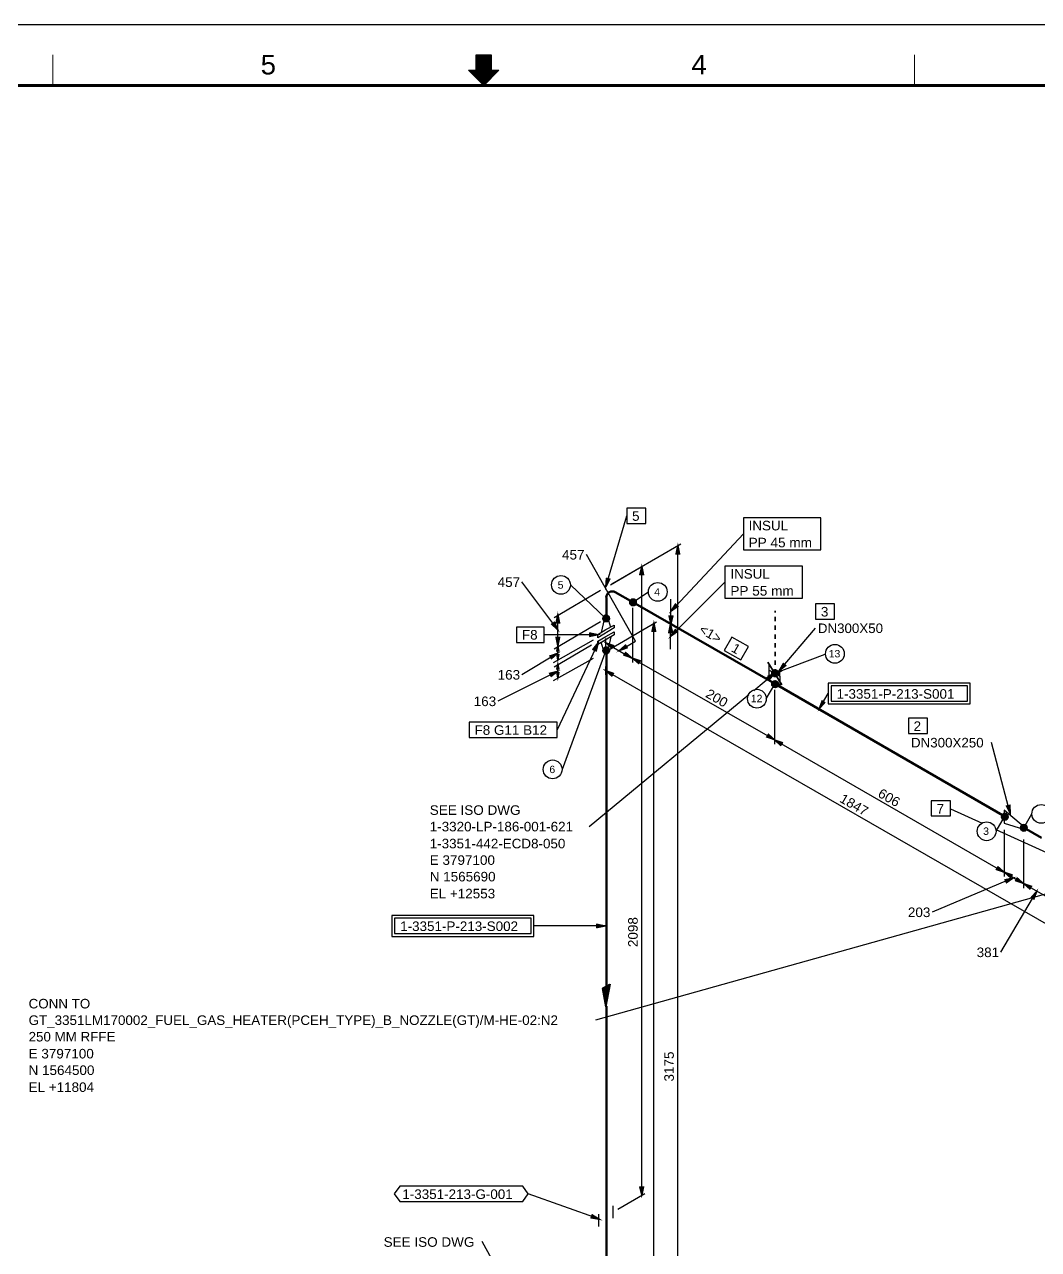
# Model space of a CAD drawing. Header units: inches. Extents: x 0 to 841, y 0 to 594.
# Drawn here: x 325.5 to 558.5, y 312.4 to 594 of the extents above; entities that cross this region are included whole.
import ezdxf
from ezdxf.enums import TextEntityAlignment as Align

# ---------------------------------------------------------------- set-up
doc = ezdxf.new("R2010")
doc.units = ezdxf.units.IN
doc.header["$MEASUREMENT"] = 0
for name, color, linetype in [('BG Border', 7, 'Continuous'), ('DIMLINES', 7, 'Continuous'), ('DIMTEXT', 7, 'Continuous'), ('FITTINGS', 7, 'Continuous'), ('ISOTEXT', 7, 'Continuous'), ('NOZZLES', 7, 'Continuous'), ('PIPE', 7, 'Continuous'), ('WELDS', 7, 'Continuous')]:
    doc.layers.add(name, color=color, linetype=linetype)
doc.styles.add('Arial', font='arial.ttf')

msp = doc.modelspace()

# ---------------------------------------------------------------- hatches: boundary and pattern name
at = {"layer": 'DIMLINES', "linetype": 'Continuous'}
for points in [[(476.04, 472.28), (475.64, 474.2), (475.24, 472.28)], [(467.72, 467.48), (467.32, 469.4), (466.92, 467.48)], [(475.08, 460.76), (474.04, 459.08), (475.64, 460.2)], [(446.6, 456.12), (448.04, 454.84), (447.24, 456.6)], [(448.44, 456.44), (448.04, 458.36), (447.64, 456.44)], [(470.52, 454.52), (470.12, 456.44), (469.72, 454.52)], [(473.64, 458.04), (474.04, 456.12), (474.44, 458.04)], [(474.36, 454.2), (473.96, 456.12), (473.56, 454.2)], [(475.08, 454.92), (473.96, 453.32), (475.56, 454.44)], [(447.64, 453.08), (448.04, 451.16), (448.44, 453.08)], [(448.28, 449.96), (448.04, 451.16), (447.8, 449.96)], [(460.84, 451.24), (459, 451.88), (460.44, 450.6)], [(463.56, 451.32), (462.12, 450.04), (463.96, 450.68)], [(446.6, 448.2), (448.04, 449.48), (446.2, 448.84)], [(447.8, 449.16), (448.04, 447.96), (448.28, 449.16)], [(463.24, 449), (465.08, 448.36), (463.64, 449.64)], [(467, 447.72), (465.16, 448.36), (466.6, 447.08)], [(446.52, 444.12), (448.04, 445.32), (446.12, 444.84)], [(448.28, 445.8), (448.04, 447), (447.8, 445.8)], [(447.8, 445), (448.04, 443.8), (448.28, 445)], [(460.84, 444.84), (459, 445.48), (460.44, 444.2)], [(496.04, 430.2), (497.88, 429.56), (496.44, 430.84)], [(499.64, 428.92), (497.8, 429.56), (499.24, 428.28)], [(548.84, 399.72), (550.68, 399.08), (549.24, 400.36)], [(552.44, 398.52), (550.6, 399.16), (552.04, 397.88)], [(551.16, 396.68), (552.76, 397.8), (550.84, 397.4)], [(553.24, 397.16), (555.08, 396.52), (553.64, 397.8)], [(556.92, 395.88), (555.08, 396.52), (556.52, 395.24)], [(557.48, 392.92), (558.12, 394.76), (556.84, 393.32)], [(466.92, 326.76), (467.32, 324.84), (467.72, 326.76)]]:
    msp.add_hatch(color=2, dxfattribs=at).paths.add_polyline_path(points)
at = {"layer": 'DIMLINES', "linetype": 'ByBlock'}
h = msp.add_hatch(dxfattribs=at)
h.set_pattern_fill('LINE', scale=25.4, style=0)
h.paths.add_polyline_path([(476.04, 472.28), (475.64, 474.2), (475.24, 472.28)])
h = msp.add_hatch(dxfattribs=at)
h.set_pattern_fill('LINE', scale=25.4, style=0)
h.paths.add_polyline_path([(467.72, 467.48), (467.32, 469.4), (466.92, 467.48)])
h = msp.add_hatch(dxfattribs=at)
h.set_pattern_fill('LINE', scale=25.4, style=0)
h.paths.add_polyline_path([(475.08, 460.76), (474.04, 459.08), (475.64, 460.2)])
h = msp.add_hatch(dxfattribs=at)
h.set_pattern_fill('LINE', scale=25.4, style=0)
h.paths.add_polyline_path([(446.6, 456.12), (448.04, 454.84), (447.24, 456.6)])
h = msp.add_hatch(dxfattribs=at)
h.set_pattern_fill('LINE', scale=25.4, style=0)
h.paths.add_polyline_path([(448.44, 456.44), (448.04, 458.36), (447.64, 456.44)])
h = msp.add_hatch(dxfattribs=at)
h.set_pattern_fill('LINE', scale=25.4, style=0)
h.paths.add_polyline_path([(470.52, 454.52), (470.12, 456.44), (469.72, 454.52)])
h = msp.add_hatch(dxfattribs=at)
h.set_pattern_fill('LINE', scale=25.4, style=0)
h.paths.add_polyline_path([(473.64, 458.04), (474.04, 456.12), (474.44, 458.04)])
h = msp.add_hatch(dxfattribs=at)
h.set_pattern_fill('LINE', scale=25.4, style=0)
h.paths.add_polyline_path([(474.36, 454.2), (473.96, 456.12), (473.56, 454.2)])
h = msp.add_hatch(dxfattribs=at)
h.set_pattern_fill('LINE', scale=25.4, style=0)
h.paths.add_polyline_path([(475.08, 454.92), (473.96, 453.32), (475.56, 454.44)])
h = msp.add_hatch(dxfattribs=at)
h.set_pattern_fill('LINE', scale=25.4, style=0)
h.paths.add_polyline_path([(447.64, 453.08), (448.04, 451.16), (448.44, 453.08)])
h = msp.add_hatch(dxfattribs=at)
h.set_pattern_fill('LINE', scale=25.4, style=0)
h.paths.add_polyline_path([(448.28, 449.96), (448.04, 451.16), (447.8, 449.96)])
h = msp.add_hatch(dxfattribs=at)
h.set_pattern_fill('LINE', scale=25.4, style=0)
h.paths.add_polyline_path([(460.84, 451.24), (459, 451.88), (460.44, 450.6)])
h = msp.add_hatch(dxfattribs=at)
h.set_pattern_fill('LINE', scale=25.4, style=0)
h.paths.add_polyline_path([(463.56, 451.32), (462.12, 450.04), (463.96, 450.68)])
h = msp.add_hatch(dxfattribs=at)
h.set_pattern_fill('LINE', scale=25.4, style=0)
h.paths.add_polyline_path([(446.6, 448.2), (448.04, 449.48), (446.2, 448.84)])
h = msp.add_hatch(dxfattribs=at)
h.set_pattern_fill('LINE', scale=25.4, style=0)
h.paths.add_polyline_path([(447.8, 449.16), (448.04, 447.96), (448.28, 449.16)])
h = msp.add_hatch(dxfattribs=at)
h.set_pattern_fill('LINE', scale=25.4, style=0)
h.paths.add_polyline_path([(463.24, 449), (465.08, 448.36), (463.64, 449.64)])
h = msp.add_hatch(dxfattribs=at)
h.set_pattern_fill('LINE', scale=25.4, style=0)
h.paths.add_polyline_path([(467, 447.72), (465.16, 448.36), (466.6, 447.08)])
h = msp.add_hatch(dxfattribs=at)
h.set_pattern_fill('LINE', scale=25.4, style=0)
h.paths.add_polyline_path([(446.52, 444.12), (448.04, 445.32), (446.12, 444.84)])
h = msp.add_hatch(dxfattribs=at)
h.set_pattern_fill('LINE', scale=25.4, style=0)
h.paths.add_polyline_path([(448.28, 445.8), (448.04, 447), (447.8, 445.8)])
h = msp.add_hatch(dxfattribs=at)
h.set_pattern_fill('LINE', scale=25.4, style=0)
h.paths.add_polyline_path([(447.8, 445), (448.04, 443.8), (448.28, 445)])
h = msp.add_hatch(dxfattribs=at)
h.set_pattern_fill('LINE', scale=25.4, style=0)
h.paths.add_polyline_path([(460.84, 444.84), (459, 445.48), (460.44, 444.2)])
h = msp.add_hatch(dxfattribs=at)
h.set_pattern_fill('LINE', scale=25.4, style=0)
h.paths.add_polyline_path([(496.04, 430.2), (497.88, 429.56), (496.44, 430.84)])
h = msp.add_hatch(dxfattribs=at)
h.set_pattern_fill('LINE', scale=25.4, style=0)
h.paths.add_polyline_path([(499.64, 428.92), (497.8, 429.56), (499.24, 428.28)])
h = msp.add_hatch(dxfattribs=at)
h.set_pattern_fill('LINE', scale=25.4, style=0)
h.paths.add_polyline_path([(548.84, 399.72), (550.68, 399.08), (549.24, 400.36)])
h = msp.add_hatch(dxfattribs=at)
h.set_pattern_fill('LINE', scale=25.4, style=0)
h.paths.add_polyline_path([(552.44, 398.52), (550.6, 399.16), (552.04, 397.88)])
h = msp.add_hatch(dxfattribs=at)
h.set_pattern_fill('LINE', scale=25.4, style=0)
h.paths.add_polyline_path([(551.16, 396.68), (552.76, 397.8), (550.84, 397.4)])
h = msp.add_hatch(dxfattribs=at)
h.set_pattern_fill('LINE', scale=25.4, style=0)
h.paths.add_polyline_path([(553.24, 397.16), (555.08, 396.52), (553.64, 397.8)])
h = msp.add_hatch(dxfattribs=at)
h.set_pattern_fill('LINE', scale=25.4, style=0)
h.paths.add_polyline_path([(556.92, 395.88), (555.08, 396.52), (556.52, 395.24)])
h = msp.add_hatch(dxfattribs=at)
h.set_pattern_fill('LINE', scale=25.4, style=0)
h.paths.add_polyline_path([(557.48, 392.92), (558.12, 394.76), (556.84, 393.32)])
h = msp.add_hatch(dxfattribs=at)
h.set_pattern_fill('LINE', scale=25.4, style=0)
h.paths.add_polyline_path([(466.92, 326.76), (467.32, 324.84), (467.72, 326.76)])
at = {"layer": 'ISOTEXT', "linetype": 'Continuous'}
for points in [[(459.24, 466.68), (459.08, 464.76), (459.96, 466.52)], [(455.4, 453.32), (457.32, 453.72), (455.4, 454.12)], [(456.84, 449.96), (457.32, 451.88), (456.12, 450.28)], [(499.88, 447.08), (498.92, 445.4), (500.44, 446.6)], [(496.6, 443.32), (497.8, 444.84), (496.12, 443.88)], [(508.76, 438.52), (508.12, 436.68), (509.4, 438.12)], [(551.16, 414.36), (552.04, 412.6), (551.96, 414.52)], [(457, 386.36), (458.92, 386.76), (457, 387.16)], [(455.72, 319.64), (457.64, 319.32), (455.96, 320.36)]]:
    msp.add_hatch(color=2, dxfattribs=at).paths.add_polyline_path(points)
at = {"layer": 'ISOTEXT', "linetype": 'ByBlock'}
h = msp.add_hatch(dxfattribs=at)
h.set_pattern_fill('LINE', scale=25.4, style=0)
h.paths.add_polyline_path([(459.24, 466.68), (459.08, 464.76), (459.96, 466.52)])
h = msp.add_hatch(dxfattribs=at)
h.set_pattern_fill('LINE', scale=25.4, style=0)
h.paths.add_polyline_path([(455.4, 453.32), (457.32, 453.72), (455.4, 454.12)])
h = msp.add_hatch(dxfattribs=at)
h.set_pattern_fill('LINE', scale=25.4, style=0)
h.paths.add_polyline_path([(456.84, 449.96), (457.32, 451.88), (456.12, 450.28)])
h = msp.add_hatch(dxfattribs=at)
h.set_pattern_fill('LINE', scale=25.4, style=0)
h.paths.add_polyline_path([(499.88, 447.08), (498.92, 445.4), (500.44, 446.6)])
h = msp.add_hatch(dxfattribs=at)
h.set_pattern_fill('LINE', scale=25.4, style=0)
h.paths.add_polyline_path([(496.6, 443.32), (497.8, 444.84), (496.12, 443.88)])
h = msp.add_hatch(dxfattribs=at)
h.set_pattern_fill('LINE', scale=25.4, style=0)
h.paths.add_polyline_path([(508.76, 438.52), (508.12, 436.68), (509.4, 438.12)])
h = msp.add_hatch(dxfattribs=at)
h.set_pattern_fill('LINE', scale=25.4, style=0)
h.paths.add_polyline_path([(551.16, 414.36), (552.04, 412.6), (551.96, 414.52)])
h = msp.add_hatch(dxfattribs=at)
h.set_pattern_fill('LINE', scale=25.4, style=0)
h.paths.add_polyline_path([(457, 386.36), (458.92, 386.76), (457, 387.16)])
h = msp.add_hatch(dxfattribs=at)
h.set_pattern_fill('LINE', scale=25.4, style=0)
h.paths.add_polyline_path([(455.72, 319.64), (457.64, 319.32), (455.96, 320.36)])
at = {"layer": 'NOZZLES', "linetype": 'Continuous'}
h = msp.add_hatch(color=7, dxfattribs=at)
edge = h.paths.add_edge_path()
edge.add_arc((465.32, 461.16), 0.76, 0, 360)
at = {"layer": 'NOZZLES', "linetype": 'ByBlock'}
h = msp.add_hatch(dxfattribs=at)
h.set_pattern_fill('LINE', scale=25.4, style=0)
edge = h.paths.add_edge_path()
edge.add_arc((465.32, 461.16), 0.76, 0, 360)
at = {"layer": 'NOZZLES', "linetype": 'Continuous'}
h = msp.add_hatch(color=7, dxfattribs=at)
edge = h.paths.add_edge_path()
edge.add_arc((459.16, 457.48), 0.76, 0, 360)
at = {"layer": 'NOZZLES', "linetype": 'ByBlock'}
h = msp.add_hatch(dxfattribs=at)
h.set_pattern_fill('LINE', scale=25.4, style=0)
edge = h.paths.add_edge_path()
edge.add_arc((459.16, 457.48), 0.76, 0, 360)
at = {"layer": 'NOZZLES', "linetype": 'Continuous'}
h = msp.add_hatch(color=7, dxfattribs=at)
edge = h.paths.add_edge_path()
edge.add_arc((459.16, 450.12), 0.76, 0, 360)
at = {"layer": 'NOZZLES', "linetype": 'ByBlock'}
h = msp.add_hatch(dxfattribs=at)
h.set_pattern_fill('LINE', scale=25.4, style=0)
edge = h.paths.add_edge_path()
edge.add_arc((459.16, 450.12), 0.76, 0, 360)
at = {"layer": 'NOZZLES', "linetype": 'Continuous'}
h = msp.add_hatch(color=7, dxfattribs=at)
edge = h.paths.add_edge_path()
edge.add_arc((497.96, 444.84), 0.76, 0, 360)
at = {"layer": 'NOZZLES', "linetype": 'ByBlock'}
h = msp.add_hatch(dxfattribs=at)
h.set_pattern_fill('LINE', scale=25.4, style=0)
edge = h.paths.add_edge_path()
edge.add_arc((497.96, 444.84), 0.76, 0, 360)
at = {"layer": 'NOZZLES', "linetype": 'Continuous'}
h = msp.add_hatch(color=7, dxfattribs=at)
edge = h.paths.add_edge_path()
edge.add_arc((497.96, 442.36), 0.76, 0, 360)
at = {"layer": 'NOZZLES', "linetype": 'ByBlock'}
h = msp.add_hatch(dxfattribs=at)
h.set_pattern_fill('LINE', scale=25.4, style=0)
edge = h.paths.add_edge_path()
edge.add_arc((497.96, 442.36), 0.76, 0, 360)
at = {"layer": 'NOZZLES', "linetype": 'Continuous'}
h = msp.add_hatch(color=7, dxfattribs=at)
edge = h.paths.add_edge_path()
edge.add_arc((550.76, 411.88), 0.76, 0, 360)
at = {"layer": 'NOZZLES', "linetype": 'ByBlock'}
h = msp.add_hatch(dxfattribs=at)
h.set_pattern_fill('LINE', scale=25.4, style=0)
edge = h.paths.add_edge_path()
edge.add_arc((550.76, 411.88), 0.76, 0, 360)
at = {"layer": 'NOZZLES', "linetype": 'Continuous'}
h = msp.add_hatch(color=7, dxfattribs=at)
edge = h.paths.add_edge_path()
edge.add_arc((555.16, 409.32), 0.76, 0, 360)
at = {"layer": 'NOZZLES', "linetype": 'ByBlock'}
h = msp.add_hatch(dxfattribs=at)
h.set_pattern_fill('LINE', scale=25.4, style=0)
edge = h.paths.add_edge_path()
edge.add_arc((555.16, 409.32), 0.76, 0, 360)

# ---------------------------------------------------------------- linework, layer by layer
at = {"layer": 'BG Border', "color": 7, "linetype": 'Continuous', "lineweight": 25}
for p, q in [((0, 594), (841, 594)), ((429.25, 587.02), (432.75, 587.02)), ((429.25, 583.5), (429.25, 587.02)), ((432.75, 587.02), (432.75, 583.5)), ((431, 580), (427.5, 583.5)), ((427.5, 583.5), (429.25, 583.5)), ((434.5, 583.5), (431, 580)), ((432.75, 583.5), (434.5, 583.5))]:
    msp.add_line(p, q, dxfattribs=at)
at = {"layer": 'BG Border', "color": 7, "linetype": 'Continuous', "lineweight": 13}
for p, q in [((332, 580), (332, 587.02)), ((429.4, 581.6), (429.4, 587.02)), ((429.6, 581.4), (429.6, 587.02)), ((429.8, 581.2), (429.8, 587.02)), ((430, 581), (430, 587.02)), ((430.2, 580.8), (430.2, 587.02)), ((430.4, 580.6), (430.4, 587.02)), ((430.6, 580.4), (430.6, 587.02)), ((430.8, 580.2), (430.8, 587.02)), ((431, 580), (431, 587.02)), ((431.2, 580.2), (431.2, 587.02)), ((431.4, 580.4), (431.4, 587.02)), ((431.6, 580.6), (431.6, 587.02)), ((431.8, 580.8), (431.8, 587.02)), ((432, 581), (432, 587.02)), ((432.2, 581.2), (432.2, 587.02)), ((432.4, 581.4), (432.4, 587.02)), ((432.6, 581.6), (432.6, 587.02)), ((530, 580), (530, 587.02)), ((427.6, 583.4), (427.6, 583.5)), ((427.8, 583.2), (427.8, 583.5)), ((428, 583), (428, 583.5)), ((428.2, 582.8), (428.2, 583.5)), ((428.4, 582.6), (428.4, 583.5)), ((428.6, 582.4), (428.6, 583.5)), ((428.8, 582.2), (428.8, 583.5)), ((429, 582), (429, 583.5)), ((429.2, 581.8), (429.2, 583.5)), ((432.8, 581.8), (432.8, 583.5)), ((433, 582), (433, 583.5)), ((433.2, 582.2), (433.2, 583.5)), ((433.4, 582.4), (433.4, 583.5)), ((433.6, 582.6), (433.6, 583.5)), ((433.8, 582.8), (433.8, 583.5)), ((434, 583), (434, 583.5)), ((434.2, 583.2), (434.2, 583.5)), ((434.4, 583.4), (434.4, 583.5))]:
    msp.add_line(p, q, dxfattribs=at)
at = {"layer": 'BG Border', "color": 3, "linetype": 'Continuous', "lineweight": 120}
msp.add_line((35, 580), (827, 580), dxfattribs=at)
msp.add_lwpolyline([(827, 580), (35, 580), (35, 14), (827, 14)], close=True, dxfattribs=at)
at = {"layer": 'DIMLINES', "color": 2, "linetype": 'Continuous', "lineweight": 30}
for p, q in [((508.52, 480.6), (490.68, 480.6)), ((490.68, 480.6), (490.68, 473.24)), ((508.52, 473.24), (508.52, 480.6)), ((474.04, 459.08), (490.68, 476.92)), ((476.28, 474.52), (460.44, 465.32)), ((475.24, 472.28), (475.64, 474.2)), ((475.64, 474.2), (476.04, 472.28)), ((475.64, 212.76), (475.64, 474.2)), ((490.68, 473.24), (508.52, 473.24)), ((465.88, 452.2), (454.6, 472.12)), ((476.04, 472.28), (475.24, 472.28)), ((468.12, 469.8), (460.12, 465.08)), ((466.92, 467.48), (467.32, 469.4)), ((467.32, 469.4), (467.72, 467.48)), ((467.32, 324.84), (467.32, 469.4)), ((504.28, 469.48), (486.44, 469.48)), ((486.44, 469.48), (486.44, 462.12)), ((504.28, 462.12), (504.28, 469.48)), ((448.04, 454.84), (439.8, 465.88)), ((467.72, 467.48), (466.92, 467.48)), ((473.96, 453.32), (486.44, 465.8)), ((447.16, 457.64), (457.88, 463.96)), ((474.04, 456.12), (474.04, 461.88)), ((486.44, 462.12), (504.28, 462.12)), ((465.24, 447.32), (465.24, 459.88)), ((474.04, 459.08), (475.08, 460.76)), ((475.64, 460.2), (474.04, 459.08)), ((475.08, 460.76), (475.64, 460.2)), ((446.6, 456.12), (447.24, 456.6)), ((447.16, 450.44), (457.88, 456.76)), ((447.24, 456.6), (448.04, 454.84)), ((447.64, 456.44), (448.04, 458.36)), ((448.44, 456.44), (447.64, 456.44)), ((448.04, 458.36), (448.44, 456.44)), ((448.04, 451.16), (448.04, 458.36)), ((470.68, 456.6), (459.96, 450.28)), ((469.72, 454.52), (470.12, 456.44)), ((470.12, 456.44), (470.52, 454.52)), ((470.12, 267.24), (470.12, 456.44)), ((473.24, 456.52), (474.84, 455.64)), ((474.04, 456.12), (473.64, 458.04)), ((473.64, 458.04), (474.44, 458.04)), ((474.44, 458.04), (474.04, 456.12)), ((448.04, 454.84), (446.6, 456.12)), ((470.52, 454.52), (469.72, 454.52)), ((473.56, 454.2), (473.96, 456.12)), ((474.36, 454.2), (473.56, 454.2)), ((473.96, 456.12), (474.36, 454.2)), ((473.96, 450.36), (473.96, 456.12)), ((473.96, 453.32), (475.08, 454.92)), ((475.56, 454.44), (473.96, 453.32)), ((475.08, 454.92), (475.56, 454.44)), ((447.08, 447.32), (456.2, 452.52)), ((447.16, 446.36), (455.8, 451.4)), ((448.04, 451.16), (447.64, 453.08)), ((447.64, 453.08), (448.44, 453.08)), ((447.8, 449.96), (448.04, 451.16)), ((448.44, 453.08), (448.04, 451.16)), ((448.04, 451.16), (448.28, 449.96)), ((448.04, 447.96), (448.04, 451.16)), ((459, 451.88), (460.84, 451.24)), ((460.44, 450.6), (459, 451.88)), ((459, 451.88), (465.08, 448.36)), ((459.08, 450.92), (459.08, 452.84)), ((460.84, 451.24), (460.44, 450.6)), ((462.12, 450.04), (465.88, 452.2)), ((462.12, 450.04), (463.56, 451.32)), ((463.96, 450.68), (462.12, 450.04)), ((463.56, 451.32), (463.96, 450.68)), ((448.04, 449.48), (439.8, 444.52)), ((446.2, 448.84), (448.04, 449.48)), ((446.6, 448.2), (446.2, 448.84)), ((448.04, 449.48), (446.6, 448.2)), ((447.08, 443.16), (456.2, 448.36)), ((448.28, 449.96), (447.8, 449.96)), ((448.04, 447.96), (447.8, 449.16)), ((447.8, 449.16), (448.28, 449.16)), ((448.28, 449.16), (448.04, 447.96)), ((463.24, 449), (463.64, 449.64)), ((465.08, 448.36), (463.24, 449)), ((463.64, 449.64), (465.08, 448.36)), ((465.16, 448.36), (467, 447.72)), ((466.6, 447.08), (465.16, 448.36)), ((465.16, 448.36), (497.88, 429.56)), ((448.04, 445.32), (434.28, 438.44)), ((446.12, 444.84), (448.04, 445.32)), ((448.04, 445.32), (446.52, 444.12)), ((447.8, 445.8), (448.04, 447)), ((448.28, 445.8), (447.8, 445.8)), ((448.04, 443.8), (447.8, 445)), ((447.8, 445), (448.28, 445)), ((448.04, 447), (448.28, 445.8)), ((448.04, 443.8), (448.04, 447)), ((448.28, 445), (448.04, 443.8)), ((459, 445.48), (460.84, 444.84)), ((460.44, 444.2), (459, 445.48)), ((459, 445.48), (561.32, 386.6)), ((459.08, 444.52), (459.08, 446.44)), ((467, 447.72), (466.6, 447.08)), ((446.52, 444.12), (446.12, 444.84)), ((460.84, 444.84), (460.44, 444.2)), ((497.88, 428.52), (497.88, 441.08)), ((496.04, 430.2), (496.44, 430.84)), ((497.88, 429.56), (496.04, 430.2)), ((496.44, 430.84), (497.88, 429.56)), ((497.8, 429.56), (499.64, 428.92)), ((499.24, 428.28), (497.8, 429.56)), ((497.8, 429.56), (550.68, 399.08)), ((499.64, 428.92), (499.24, 428.28)), ((550.68, 398.12), (550.68, 408.84)), ((555.16, 395.48), (555.16, 406.6)), ((548.84, 399.72), (549.24, 400.36)), ((549.24, 400.36), (550.68, 399.08)), ((552.76, 397.8), (534.04, 389.96)), ((550.68, 399.08), (548.84, 399.72)), ((550.6, 399.16), (552.44, 398.52)), ((552.04, 397.88), (550.6, 399.16)), ((550.6, 399.16), (555.08, 396.52)), ((550.84, 397.4), (552.76, 397.8)), ((551.16, 396.68), (550.84, 397.4)), ((552.76, 397.8), (551.16, 396.68)), ((552.44, 398.52), (552.04, 397.88)), ((553.24, 397.16), (553.64, 397.8)), ((555.08, 396.52), (553.24, 397.16)), ((553.64, 397.8), (555.08, 396.52)), ((555.08, 396.52), (556.92, 395.88)), ((556.52, 395.24), (555.08, 396.52)), ((555.08, 396.52), (561.24, 393)), ((556.92, 395.88), (556.52, 395.24)), ((556.84, 393.32), (558.12, 394.76)), ((558.12, 394.76), (557.48, 392.92)), ((557.48, 392.92), (556.84, 393.32)), ((467.32, 324.84), (466.92, 326.76)), ((466.92, 326.76), (467.72, 326.76)), ((467.72, 326.76), (467.32, 324.84)), ((468.04, 325.16), (461.8, 321.56))]:
    msp.add_line(p, q, dxfattribs=at)
at = {"layer": 'DIMLINES', "color": 2, "linetype": 'Continuous', "lineweight": 30, "const_width": 0.3}
for points in [[(476.04, 472.28), (475.64, 474.2), (475.24, 472.28)], [(467.72, 467.48), (467.32, 469.4), (466.92, 467.48)], [(448.44, 456.44), (448.04, 458.36), (447.64, 456.44)], [(475.08, 460.76), (474.04, 459.08), (475.64, 460.2)], [(446.6, 456.12), (448.04, 454.84), (447.24, 456.6)], [(470.52, 454.52), (470.12, 456.44), (469.72, 454.52)], [(474.36, 454.2), (473.96, 456.12), (473.56, 454.2)], [(473.64, 458.04), (474.04, 456.12), (474.44, 458.04)], [(475.08, 454.92), (473.96, 453.32), (475.56, 454.44)], [(447.64, 453.08), (448.04, 451.16), (448.44, 453.08)], [(448.28, 449.96), (448.04, 451.16), (447.8, 449.96)], [(460.84, 451.24), (459, 451.88), (460.44, 450.6)], [(463.56, 451.32), (462.12, 450.04), (463.96, 450.68)], [(446.6, 448.2), (448.04, 449.48), (446.2, 448.84)], [(447.8, 449.16), (448.04, 447.96), (448.28, 449.16)], [(463.24, 449), (465.08, 448.36), (463.64, 449.64)], [(467, 447.72), (465.16, 448.36), (466.6, 447.08)], [(446.52, 444.12), (448.04, 445.32), (446.12, 444.84)], [(448.28, 445.8), (448.04, 447), (447.8, 445.8)], [(447.8, 445), (448.04, 443.8), (448.28, 445)], [(460.84, 444.84), (459, 445.48), (460.44, 444.2)], [(496.04, 430.2), (497.88, 429.56), (496.44, 430.84)], [(499.64, 428.92), (497.8, 429.56), (499.24, 428.28)], [(548.84, 399.72), (550.68, 399.08), (549.24, 400.36)], [(552.44, 398.52), (550.6, 399.16), (552.04, 397.88)], [(551.16, 396.68), (552.76, 397.8), (550.84, 397.4)], [(553.24, 397.16), (555.08, 396.52), (553.64, 397.8)], [(556.92, 395.88), (555.08, 396.52), (556.52, 395.24)], [(557.48, 392.92), (558.12, 394.76), (556.84, 393.32)], [(466.92, 326.76), (467.32, 324.84), (467.72, 326.76)]]:
    msp.add_lwpolyline(points, close=True, dxfattribs=at)
at = {"layer": 'FITTINGS', "color": 7, "linetype": 'Continuous', "lineweight": 30}
for p, q in [((458.3, 372.4), (459.9, 373.4)), ((459.1, 368.2), (458.3, 372.4)), ((458.4, 372.5), (459.8, 373.3)), ((459.1, 368.7), (458.4, 372.5)), ((458.5, 372.5), (459.7, 373.2)), ((459.1, 369.2), (458.5, 372.5)), ((458.6, 372.6), (459.6, 373.1)), ((459.1, 369.7), (458.6, 372.6)), ((458.7, 372.6), (459.4, 373)), ((459.1, 370.1), (458.7, 372.6)), ((458.8, 372.7), (459.4, 373)), ((459.1, 370.5), (458.8, 372.7)), ((459, 372.8), (459.2, 373)), ((459.1, 371.4), (459, 372.9)), ((459, 372.9), (459.1, 372.9)), ((459.1, 371), (459, 372.8)), ((459.1, 372.9), (460.1, 373.4)), ((460.1, 373.4), (459.1, 368.2)), ((459.9, 373.4), (459.1, 368.7)), ((459.8, 373.3), (459.1, 369.2)), ((459.7, 373.2), (459.1, 369.7)), ((459.6, 373.1), (459.1, 370.1)), ((459.4, 373), (459.1, 370.5)), ((459.4, 373), (459.1, 371)), ((459.2, 373), (459.1, 371.4)), ((459.1, 372.9), (459.1, 368.2))]:
    msp.add_line(p, q, dxfattribs=at)
at = {"layer": 'ISOTEXT', "color": 2, "linetype": 'Continuous', "lineweight": 30}
for p, q in [((468.28, 482.84), (463.88, 482.84)), ((463.88, 482.84), (463.88, 479.32)), ((468.28, 479.32), (468.28, 482.84)), ((459.08, 464.76), (463.88, 481.08)), ((463.88, 479.32), (468.28, 479.32)), ((459.08, 457.48), (450.92, 465.16)), ((459.08, 464.76), (459.24, 466.68)), ((459.96, 466.52), (459.08, 464.76)), ((459.24, 466.68), (459.96, 466.52)), ((465.24, 461.16), (468.84, 463.56)), ((511.64, 460.84), (507.24, 460.84)), ((507.24, 460.84), (507.24, 457.32)), ((511.64, 457.32), (511.64, 460.84)), ((507.24, 457.32), (511.64, 457.32)), ((444.92, 455.48), (438.52, 455.48)), ((438.52, 455.48), (438.52, 451.96)), ((457.32, 453.72), (444.84, 453.72)), ((444.92, 451.96), (444.92, 455.48)), ((455.4, 453.32), (455.4, 454.12)), ((455.4, 454.12), (457.32, 453.72)), ((457.32, 453.72), (455.4, 453.32)), ((498.92, 445.4), (507.24, 455.24)), ((438.52, 451.96), (444.92, 451.96)), ((457.32, 451.88), (447.88, 431.88)), ((456.12, 450.28), (457.32, 451.88)), ((457.32, 451.88), (456.84, 449.96)), ((488.04, 453.16), (486.28, 450.12)), ((491.88, 451), (488.04, 453.16)), ((490.12, 447.96), (491.88, 451)), ((459.08, 450.12), (449, 422.76)), ((456.84, 449.96), (456.12, 450.28)), ((486.28, 450.12), (490.12, 447.96)), ((497.88, 444.84), (509.48, 449.24)), ((498.92, 445.4), (499.88, 447.08)), ((500.44, 446.6), (498.92, 445.4)), ((499.88, 447.08), (500.44, 446.6)), ((493.08, 440.92), (497.8, 444.84)), ((495.96, 439), (497.88, 442.36)), ((496.12, 443.88), (497.8, 444.84)), ((496.6, 443.32), (496.12, 443.88)), ((497.8, 444.84), (496.6, 443.32)), ((542.84, 442.6), (510.2, 442.6)), ((510.2, 442.6), (510.2, 437.8)), ((542.84, 437.8), (542.84, 442.6)), ((455.24, 409.64), (491.96, 439.96)), ((508.12, 436.68), (510.2, 440.2)), ((542.2, 441.96), (510.84, 441.96)), ((510.84, 441.96), (510.84, 438.44)), ((542.2, 438.44), (542.2, 441.96)), ((508.12, 436.68), (508.76, 438.52)), ((509.4, 438.12), (508.12, 436.68)), ((508.76, 438.52), (509.4, 438.12)), ((510.2, 437.8), (542.84, 437.8)), ((510.84, 438.44), (542.2, 438.44)), ((533, 434.52), (528.6, 434.52)), ((528.6, 434.52), (528.6, 431)), ((533, 431), (533, 434.52)), ((447.88, 433.64), (427.64, 433.64)), ((427.64, 433.64), (427.64, 430.12)), ((447.88, 430.12), (447.88, 433.64)), ((528.6, 431), (533, 431)), ((427.64, 430.12), (447.88, 430.12)), ((552.04, 412.6), (547.72, 428.92)), ((538.28, 415.56), (533.88, 415.56)), ((533.88, 415.56), (533.88, 412.04)), ((538.28, 412.04), (538.28, 415.56)), ((551.16, 414.36), (551.96, 414.52)), ((552.04, 412.6), (551.16, 414.36)), ((551.96, 414.52), (552.04, 412.6)), ((533.88, 412.04), (538.28, 412.04)), ((538.28, 413.72), (545.56, 410.36)), ((548.76, 408.52), (550.68, 411.88)), ((555.16, 409.32), (557, 412.52)), ((548.68, 408.92), (561.16, 403.24)), ((456.76, 365.16), (561.24, 394.44)), ((549.88, 380.76), (558.12, 394.76)), ((442.52, 389.16), (409.88, 389.16)), ((409.88, 389.16), (409.88, 384.36)), ((442.52, 384.36), (442.52, 389.16)), ((441.88, 388.52), (410.52, 388.52)), ((410.52, 388.52), (410.52, 385)), ((441.88, 385), (441.88, 388.52)), ((458.92, 386.76), (442.52, 386.76)), ((457, 386.36), (457, 387.16)), ((457, 387.16), (458.92, 386.76)), ((458.92, 386.76), (457, 386.36)), ((409.88, 384.36), (442.52, 384.36)), ((410.52, 385), (441.88, 385)), ((411.72, 326.92), (410.44, 325.16)), ((439.96, 326.92), (411.72, 326.92)), ((441.24, 325.16), (439.96, 326.92)), ((410.44, 325.16), (411.72, 323.4)), ((439.96, 323.4), (441.24, 325.16)), ((457.64, 319.32), (441.24, 325.16)), ((411.72, 323.4), (439.96, 323.4)), ((455.72, 319.64), (455.96, 320.36)), ((457.64, 319.32), (455.72, 319.64)), ((455.96, 320.36), (457.64, 319.32)), ((449.88, 279), (430.68, 314.2))]:
    msp.add_line(p, q, dxfattribs=at)
at = {"layer": 'ISOTEXT', "color": 2, "linetype": 'Continuous', "lineweight": 30, "const_width": 0.3}
for points in [[(459.24, 466.68), (459.08, 464.76), (459.96, 466.52)], [(455.4, 453.32), (457.32, 453.72), (455.4, 454.12)], [(456.84, 449.96), (457.32, 451.88), (456.12, 450.28)], [(496.6, 443.32), (497.8, 444.84), (496.12, 443.88)], [(499.88, 447.08), (498.92, 445.4), (500.44, 446.6)], [(508.76, 438.52), (508.12, 436.68), (509.4, 438.12)], [(551.16, 414.36), (552.04, 412.6), (551.96, 414.52)], [(457, 386.36), (458.92, 386.76), (457, 387.16)], [(455.72, 319.64), (457.64, 319.32), (455.96, 320.36)]]:
    msp.add_lwpolyline(points, close=True, dxfattribs=at)
at = {"layer": 'ISOTEXT', "color": 2, "linetype": 'Continuous', "lineweight": 30}
for centre in [(448.76, 465.16), (471, 463.56), (511.72, 449.32), (493.8, 439), (446.84, 422.76), (559.16, 412.52), (546.6, 408.52)]:
    msp.add_circle(centre, 2.16, dxfattribs=at)
at = {"layer": 'NOZZLES', "color": 7, "linetype": 'Continuous', "lineweight": 25}
for p, q in [((458.7, 457.2), (458, 454.2)), ((459.5, 457.7), (458.7, 457.2)), ((460.2, 455.4), (459.5, 457.7)), ((461, 455.3), (457.2, 453)), ((457.2, 453.8), (459.1, 454.9)), ((457.2, 453), (457.2, 453.8)), ((461, 453.7), (457.2, 451.5)), ((459.1, 454.9), (461, 455.9)), ((459.1, 453.3), (461, 454.4)), ((461, 455.9), (461, 455.3)), ((461, 454.4), (461, 453.7)), ((457.2, 452.2), (459.1, 453.3)), ((457.2, 451.5), (457.2, 452.2)), ((458.7, 449.8), (458, 451.9)), ((460.2, 453.2), (459.5, 450.2)), ((459.5, 450.2), (458.7, 449.8)), ((496.6, 445.6), (496.6, 447)), ((496.6, 443.1), (496.6, 445.6)), ((496.6, 445.6), (499.1, 444.2)), ((499.1, 444.2), (499.1, 445.6)), ((497.9, 442.3), (496.6, 443.1)), ((499.1, 441.6), (497.9, 442.3)), ((499.1, 444.2), (499.1, 441.6)), ((550.6, 413.4), (550.6, 410.4)), ((555.1, 409.6), (550.6, 413.4)), ((550.6, 410.4), (555.1, 409)), ((555.1, 409), (555.1, 409.6)), ((460.7, 322.4), (460.7, 319.6)), ((457.5, 317.7), (457.5, 320.5))]:
    msp.add_line(p, q, dxfattribs=at)
at = {"layer": 'NOZZLES', "color": 7, "linetype": 'Continuous', "lineweight": 35}
for centre in [(465.32, 461.16), (459.16, 457.48), (459.16, 450.12), (497.96, 444.84), (497.96, 442.36), (550.76, 411.88), (555.16, 409.32)]:
    msp.add_circle(centre, 0.76, dxfattribs=at)
at = {"layer": 'PIPE', "color": 7, "linetype": 'Continuous', "lineweight": 50}
for p, q in [((459.2, 462.3), (459.2, 457.5)), ((465.3, 461.2), (461.2, 463.5)), ((498, 442.4), (465.3, 461.2)), ((459.2, 450.1), (459.2, 372.9)), ((550.8, 411.9), (498, 442.4)), ((559.2, 407), (555.2, 409.3)), ((459.2, 368.3), (459.2, 320.1)), ((459.2, 320.1), (459.2, 260.9))]:
    msp.add_line(p, q, dxfattribs=at)
at = {"layer": 'PIPE', "color": 7, "linetype": 'Continuous', "lineweight": 35}
for p, q in [((498, 458.8), (498, 459.2)), ((498, 456.8), (498, 457.8)), ((498, 454.8), (498, 455.8)), ((498, 452.8), (498, 453.8)), ((498, 450.8), (498, 451.8)), ((498, 448.8), (498, 449.8)), ((498, 446.8), (498, 447.8)), ((498, 444.8), (498, 445.8))]:
    msp.add_line(p, q, dxfattribs=at)
at = {"layer": 'PIPE', "color": 7, "linetype": 'Continuous', "lineweight": 50}
msp.add_arc((460.55, 462.28), 1.39, 60.019, 180, dxfattribs=at)
at = {"layer": 'WELDS', "color": 7, "linetype": 'Continuous', "lineweight": 35}
for p, q in [((499.5, 442.2), (496.3, 447.4)), ((496.3, 444.2), (499.5, 445.4))]:
    msp.add_line(p, q, dxfattribs=at)
for centre in [(465.32, 461.16), (459.16, 457.48), (459.16, 450.12), (497.96, 444.84), (497.96, 442.36), (550.76, 411.88), (555.16, 409.32)]:
    msp.add_circle(centre, 0.76, dxfattribs=at)

# ---------------------------------------------------------------- texts
at = {"layer": 'BG Border', "color": 3, "style": 'Arial', "width": 1.008516}
for s, p in [('5', (381.5, 587.02)), ('4', (480.5, 587.02))]:
    msp.add_text(s, height=4.5, dxfattribs=at).set_placement(p, align=Align.TOP_CENTER)
at = {"layer": 'DIMLINES', "color": 2, "style": 'Arial'}
for s, width, p in [('INSUL', 0.999439, (491.9, 477.7)), ('PP 45 mm', 1.014226, (491.9, 473.8)), ('INSUL', 0.999439, (487.7, 466.6)), ('PP 55 mm', 1.014226, (487.7, 462.7))]:
    msp.add_text(s, height=2.2, dxfattribs=dict(at, width=width)).set_placement(p)
at = {"layer": 'DIMTEXT', "color": 2, "style": 'Arial', "width": 1.008516}
for s, p in [('457', (449, 471)), ('457', (434.2, 464.7)), ('163', (434.2, 443.4)), ('163', (428.7, 437.3)), ('203', (528.5, 388.8)), ('381', (544.3, 379.6))]:
    msp.add_text(s, height=2.2, dxfattribs=at).set_placement(p)
for s, rotation, p in [('200', 330, (481.8, 439.5)), ('1847', 330, (512.6, 415.4)), ('606', 330, (521.4, 416.6)), ('2098', 90, (466.4, 381.9)), ('3175', 90, (474.7, 351))]:
    msp.add_text(s, height=2.2, rotation=rotation, dxfattribs=at).set_placement(p)
at = {"layer": 'ISOTEXT', "color": 2, "style": 'Arial'}
for s, height, width, p in [('5', 2.2, 1.008516, (465.1, 479.9)), ('5', 1.7, 1.008516, (448, 464.3)), ('4', 1.7, 1.008516, (470.2, 462.7)), ('3', 2.2, 1.008516, (508.5, 457.9)), ('DN300X50', 2.2, 0.996682, (507.8, 454.1)), ('F8', 2.2, 1.000881, (439.8, 452.6)), ('13', 1.7, 1.008516, (510.3, 448.5)), ('12', 1.7, 1.008516, (492.4, 438.2)), ('1-3351-P-213-S001', 2.2, 1.003781, (512.1, 439)), ('2', 2.2, 1.008516, (529.8, 431.6)), ('F8 G11 B12', 2.2, 1.005211, (428.9, 430.7)), ('DN300X250', 2.2, 0.99789, (529.2, 427.8)), ('6', 1.7, 1.008516, (446.1, 421.9)), ('SEE ISO DWG', 2.2, 1.00983, (418.6, 412.3)), ('7', 2.2, 1.008516, (535.1, 412.6)), ('1-3320-LP-186-001-621', 2.2, 1.004063, (418.6, 408.5)), ('3', 1.7, 1.008516, (545.8, 407.7)), ('1-3351-442-ECD8-050', 2.2, 1.00235, (418.6, 404.6)), ('E 3797100', 2.2, 1.007902, (418.6, 400.8)), ('N 1565690', 2.2, 1.006087, (418.6, 397)), ('EL +12553', 2.2, 1.005315, (418.6, 393.1)), ('1-3351-P-213-S002', 2.2, 1.003781, (411.8, 385.6)), ('CONN TO', 2.2, 0.999656, (326.4, 367.8)), ('GT_3351LM170002_FUEL_GAS_HEATER(PCEH_TYPE)_B_NOZZLE(GT)/M-HE-02:N2', 2.2, 1.001956, (326.4, 364)), ('250 MM RFFE', 2.2, 0.998922, (326.4, 360.2)), ('E 3797100', 2.2, 1.007902, (326.4, 356.3)), ('N 1564500', 2.2, 1.006087, (326.4, 352.5)), ('EL +11804', 2.2, 1.005315, (326.4, 348.6)), ('1-3351-213-G-001', 2.2, 1.003461, (412.3, 324)), ('SEE ISO DWG', 2.2, 1.00983, (408, 313))]:
    msp.add_text(s, height=height, dxfattribs=dict(at, width=width)).set_placement(p)
for s, width, p in [('<1>', 0.993892, (480.3, 454.3)), ('1', 1.008516, (487.7, 450))]:
    msp.add_text(s, height=2.2, rotation=330, dxfattribs=dict(at, width=width)).set_placement(p)

doc.saveas('drawing.dxf')
